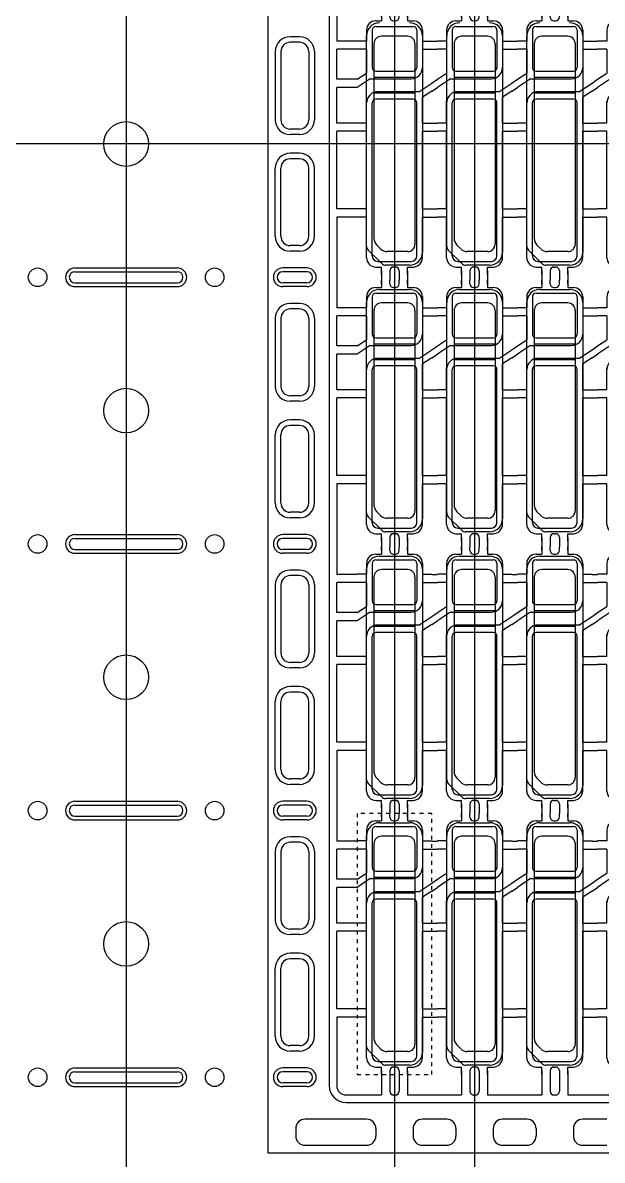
# Model space of a CAD drawing. Header units: millimetres. Extents: x -992 to 1678, y 98 to 1000.
# Drawn here: x -848.86 to -833.31, y 544.12 to 574.62 of the extents above; entities that cross this region are included whole.
import ezdxf

# ---------------------------------------------------------------- set-up
doc = ezdxf.new("R2010")
doc.units = ezdxf.units.MM
for name, pattern in [('CENTER', [10.16, 6.35, -1.27, 1.27, -1.27]), ('DOT2', [0.125, 0, -0.125]), ('HIDDEN', [1.905, 1.27, -0.635])]:
    doc.linetypes.add(name, pattern=pattern)
for name, color, linetype in [('1', 3, 'Continuous'), ('6', 6, 'Continuous'), ('b etching', 1, 'Continuous'), ('CEN', 8, 'CENTER'), ('HID', 1, 'HIDDEN'), ('PPA', 2, 'Continuous')]:
    doc.layers.add(name, color=color, linetype=linetype)

# ---------------------------------------------------------------- blocks, each defined once
blk = doc.blocks.new('e1')
at = {"layer": '1'}
for p, q in [((-947.058, 906.581), (-947.058, 906.481)), ((-947.058, 906.481), (-947.058, 906.581)), ((-947.058, 906.581), (-947.058, 906.381)), ((-946.358, 906.581), (-946.358, 906.481)), ((-946.358, 906.481), (-946.358, 906.581)), ((-946.358, 906.581), (-946.358, 906.381)), ((-946.358, 906.381), (-946.208, 906.381)), ((-947.458, 906.131), (-947.458, 905.841)), ((-945.958, 906.131), (-945.958, 905.841)), ((-947.458, 905.841), (-947.708, 905.841)), ((-947.458, 905.621), (-947.708, 905.621)), ((-947.458, 905.621), (-947.458, 904.981)), ((-945.958, 905.841), (-945.708, 905.841)), ((-945.958, 905.621), (-945.958, 905.131)), ((-945.958, 905.621), (-945.708, 905.621)), ((-947.358, 904.831), (-946.258, 904.831)), ((-946.058, 904.481), (-947.158, 904.481)), ((-945.958, 903.641), (-945.958, 904.331)), ((-947.458, 903.641), (-947.458, 904.231)), ((-947.458, 903.641), (-947.708, 903.641)), ((-947.458, 903.421), (-947.708, 903.421)), ((-947.458, 901.341), (-947.458, 903.421)), ((-945.958, 903.641), (-945.708, 903.641)), ((-945.958, 901.341), (-945.958, 903.421)), ((-945.958, 903.421), (-945.708, 903.421)), ((-947.458, 901.341), (-947.708, 901.341)), ((-945.958, 901.341), (-945.708, 901.341)), ((-947.458, 901.121), (-947.708, 901.121)), ((-947.458, 900.031), (-947.458, 901.121)), ((-945.958, 900.031), (-945.958, 901.121)), ((-945.958, 901.121), (-945.708, 901.121)), ((-947.058, 899.581), (-947.058, 899.781)), ((-946.358, 899.781), (-946.208, 899.781)), ((-946.358, 899.581), (-946.358, 899.781)), ((-947.058, 899.581), (-947.058, 899.681)), ((-947.058, 899.681), (-947.058, 899.581)), ((-946.358, 899.581), (-946.358, 899.681)), ((-946.358, 899.681), (-946.358, 899.581))]:
    blk.add_line(p, q, dxfattribs=at)
at = {"layer": '1', "linetype": 'ByBlock'}
for p, q in [((-946.833, 906.481), (-946.833, 906.581)), ((-946.583, 906.481), (-946.583, 906.581)), ((-947.208, 906.381), (-947.058, 906.381)), ((-946.733, 906.381), (-946.683, 906.381)), ((-947.708, 904.814), (-947.458, 904.981)), ((-947.358, 904.831), (-947.708, 904.597)), ((-946.058, 904.481), (-945.708, 904.714)), ((-945.708, 904.497), (-945.958, 904.331)), ((-947.208, 899.781), (-947.058, 899.781)), ((-946.733, 899.781), (-946.683, 899.781)), ((-946.833, 899.681), (-946.833, 899.581)), ((-946.583, 899.681), (-946.583, 899.581))]:
    blk.add_line(p, q, dxfattribs=at)
for centre, start, end in [((-946.733, 906.481), 180, 270), ((-946.683, 906.481), 270, 0), ((-946.733, 899.681), 90, 180), ((-946.683, 899.681), 0, 90)]:
    blk.add_arc(centre, 0.1, start, end, dxfattribs=at)
at = {"layer": '1'}
for centre, radius, start, end in [((-947.208, 906.131), 0.25, 90, 180), ((-946.208, 906.131), 0.25, 0, 90), ((-946.258, 905.131), 0.3, 270, 0), ((-947.158, 904.181), 0.3, 90, 180), ((-947.208, 900.031), 0.25, 180, 270), ((-946.208, 900.031), 0.25, 270, 0)]:
    blk.add_arc(centre, radius, start, end, dxfattribs=at)
blk = doc.blocks.new('e2')
at = {"layer": 'b etching', "linetype": 'ByBlock'}
for p, q in [((-947.208, 906.231), (-946.208, 906.231)), ((-947.308, 906.131), (-947.308, 905.131)), ((-946.108, 906.131), (-946.108, 905.131)), ((-947.208, 905.031), (-946.208, 905.031)), ((-947.308, 900.081), (-947.308, 904.181)), ((-946.208, 904.281), (-947.208, 904.281)), ((-946.108, 900.081), (-946.108, 904.181)), ((-947.158, 899.931), (-946.258, 899.931))]:
    blk.add_line(p, q, dxfattribs=at)
for centre, radius, start, end in [((-947.208, 906.131), 0.1, 90, 180), ((-946.208, 906.131), 0.1, 360, 90), ((-947.208, 905.131), 0.1, 180, 270), ((-946.208, 905.131), 0.1, 270, 360), ((-947.208, 904.181), 0.1, 90, 180), ((-946.208, 904.181), 0.1, 0, 90), ((-947.158, 900.081), 0.15, 180, 270), ((-946.258, 900.081), 0.15, 270, 0)]:
    blk.add_arc(centre, radius, start, end, dxfattribs=at)

msp = doc.modelspace()

# ---------------------------------------------------------------- linework, layer by layer
at = {"layer": '1', "linetype": 'ByBlock'}
for p, q in [((-840.43553085, 576.56062093), (-840.43553085, 574.13062093)), ((-839.88553085, 574.13062093), (-840.43553085, 574.13062093)), ((-837.88553085, 574.13062093), (-837.73553085, 574.13062093)), ((-835.73553085, 574.13062093), (-835.58553085, 574.13062093)), ((-833.58553085, 574.13062093), (-833.43553085, 574.13062093)), ((-839.88553085, 573.91062093), (-840.43553085, 573.91062093)), ((-840.43553085, 573.10395426), (-840.43553085, 573.91062093)), ((-837.88553085, 573.91062093), (-837.73553085, 573.91062093)), ((-835.73553085, 573.91062093), (-835.58553085, 573.91062093)), ((-833.58553085, 573.91062093), (-833.43553085, 573.91062093)), ((-839.88553085, 573.10395426), (-840.43553085, 573.10395426)), ((-837.88553085, 573.00395426), (-837.73553085, 573.10395426)), ((-835.73553085, 573.00395426), (-835.58553085, 573.10395426)), ((-833.58553085, 573.00395426), (-833.43553085, 573.10395426)), ((-840.43553085, 571.93062093), (-840.43553085, 572.88728759)), ((-839.88553085, 572.88728759), (-840.43553085, 572.88728759)), ((-837.88553085, 572.78728759), (-837.73553085, 572.88728759)), ((-835.73553085, 572.78728759), (-835.58553085, 572.88728759)), ((-833.58553085, 572.78728759), (-833.43553085, 572.88728759)), ((-839.88553085, 571.93062093), (-840.43553085, 571.93062093)), ((-837.88553085, 571.93062093), (-837.73553085, 571.93062093)), ((-835.73553085, 571.93062093), (-835.58553085, 571.93062093)), ((-833.58553085, 571.93062093), (-833.43553085, 571.93062093)), ((-840.43553085, 569.63062093), (-840.43553085, 571.71062093)), ((-839.88553085, 571.71062093), (-840.43553085, 571.71062093)), ((-837.88553085, 571.71062093), (-837.73553085, 571.71062093)), ((-835.73553085, 571.71062093), (-835.58553085, 571.71062093)), ((-833.58553085, 571.71062093), (-833.43553085, 571.71062093)), ((-839.88553085, 569.63062093), (-840.43553085, 569.63062093)), ((-837.88553085, 569.63062093), (-837.73553085, 569.63062093)), ((-835.73553085, 569.63062093), (-835.58553085, 569.63062093)), ((-833.58553085, 569.63062093), (-833.43553085, 569.63062093)), ((-839.88553085, 569.41062093), (-840.43553085, 569.41062093)), ((-840.43553085, 569.41062093), (-840.43553085, 566.98062093)), ((-837.88553085, 569.41062093), (-837.73553085, 569.41062093)), ((-835.73553085, 569.41062093), (-835.58553085, 569.41062093)), ((-833.58553085, 569.41062093), (-833.43553085, 569.41062093)), ((-839.23553085, 567.87062093), (-839.23553085, 567.72062093)), ((-839.01053085, 567.87062093), (-839.01053085, 567.72062093)), ((-838.76053085, 567.87062093), (-838.76053085, 567.72062093)), ((-838.53553085, 567.87062093), (-838.53553085, 567.72062093)), ((-837.08553085, 567.87062093), (-837.08553085, 567.72062093)), ((-836.86053085, 567.87062093), (-836.86053085, 567.72062093)), ((-836.61053085, 567.87062093), (-836.61053085, 567.72062093)), ((-836.38553085, 567.87062093), (-836.38553085, 567.72062093)), ((-834.93553085, 567.87062093), (-834.93553085, 567.72062093)), ((-834.71053085, 567.87062093), (-834.71053085, 567.72062093)), ((-834.46053085, 567.87062093), (-834.46053085, 567.72062093)), ((-834.23553085, 567.87062093), (-834.23553085, 567.72062093)), ((-839.88553085, 566.98062093), (-840.43553085, 566.98062093)), ((-839.88553085, 566.76062093), (-840.43553085, 566.76062093)), ((-840.43553085, 565.95395426), (-840.43553085, 566.76062093)), ((-837.88553085, 566.98062093), (-837.73553085, 566.98062093)), ((-837.88553085, 566.76062093), (-837.73553085, 566.76062093)), ((-835.73553085, 566.98062093), (-835.58553085, 566.98062093)), ((-835.73553085, 566.76062093), (-835.58553085, 566.76062093)), ((-833.58553085, 566.98062093), (-833.43553085, 566.98062093)), ((-833.58553085, 566.76062093), (-833.43553085, 566.76062093)), ((-839.88553085, 565.95395426), (-840.43553085, 565.95395426)), ((-837.88553085, 565.85395426), (-837.73553085, 565.95395426)), ((-835.73553085, 565.85395426), (-835.58553085, 565.95395426)), ((-833.58553085, 565.85395426), (-833.43553085, 565.95395426)), ((-840.43553085, 564.78062093), (-840.43553085, 565.73728759)), ((-839.88553085, 565.73728759), (-840.43553085, 565.73728759)), ((-837.88553085, 565.63728759), (-837.73553085, 565.73728759)), ((-835.73553085, 565.63728759), (-835.58553085, 565.73728759)), ((-833.58553085, 565.63728759), (-833.43553085, 565.73728759)), ((-839.88553085, 564.78062093), (-840.43553085, 564.78062093)), ((-840.43553085, 562.48062093), (-840.43553085, 564.56062093)), ((-839.88553085, 564.56062093), (-840.43553085, 564.56062093)), ((-837.88553085, 564.78062093), (-837.73553085, 564.78062093)), ((-837.88553085, 564.56062093), (-837.73553085, 564.56062093)), ((-835.73553085, 564.78062093), (-835.58553085, 564.78062093)), ((-835.73553085, 564.56062093), (-835.58553085, 564.56062093)), ((-833.58553085, 564.78062093), (-833.43553085, 564.78062093)), ((-833.58553085, 564.56062093), (-833.43553085, 564.56062093)), ((-839.88553085, 562.48062093), (-840.43553085, 562.48062093)), ((-837.88553085, 562.48062093), (-837.73553085, 562.48062093)), ((-835.73553085, 562.48062093), (-835.58553085, 562.48062093)), ((-833.58553085, 562.48062093), (-833.43553085, 562.48062093)), ((-839.88553085, 562.26062093), (-840.43553085, 562.26062093)), ((-840.43553085, 562.26062093), (-840.43553085, 559.83062093)), ((-837.88553085, 562.26062093), (-837.73553085, 562.26062093)), ((-835.73553085, 562.26062093), (-835.58553085, 562.26062093)), ((-833.58553085, 562.26062093), (-833.43553085, 562.26062093)), ((-839.23553085, 560.72062093), (-839.23553085, 560.57062093)), ((-839.01053085, 560.72062093), (-839.01053085, 560.57062093)), ((-838.76053085, 560.72062093), (-838.76053085, 560.57062093)), ((-838.53553085, 560.72062093), (-838.53553085, 560.57062093)), ((-837.08553085, 560.72062093), (-837.08553085, 560.57062093)), ((-836.86053085, 560.72062093), (-836.86053085, 560.57062093)), ((-836.61053085, 560.72062093), (-836.61053085, 560.57062093)), ((-836.38553085, 560.72062093), (-836.38553085, 560.57062093)), ((-834.93553085, 560.72062093), (-834.93553085, 560.57062093)), ((-834.71053085, 560.72062093), (-834.71053085, 560.57062093)), ((-834.46053085, 560.72062093), (-834.46053085, 560.57062093)), ((-834.23553085, 560.72062093), (-834.23553085, 560.57062093)), ((-839.88553085, 559.83062093), (-840.43553085, 559.83062093)), ((-837.88553085, 559.83062093), (-837.73553085, 559.83062093)), ((-835.73553085, 559.83062093), (-835.58553085, 559.83062093)), ((-833.58553085, 559.83062093), (-833.43553085, 559.83062093)), ((-839.88553085, 559.61062093), (-840.43553085, 559.61062093)), ((-840.43553085, 558.80395426), (-840.43553085, 559.61062093)), ((-837.88553085, 559.61062093), (-837.73553085, 559.61062093)), ((-835.73553085, 559.61062093), (-835.58553085, 559.61062093)), ((-833.58553085, 559.61062093), (-833.43553085, 559.61062093)), ((-839.88553085, 558.80395426), (-840.43553085, 558.80395426)), ((-837.88553085, 558.70395426), (-837.73553085, 558.80395426)), ((-835.73553085, 558.70395426), (-835.58553085, 558.80395426)), ((-833.58553085, 558.70395426), (-833.43553085, 558.80395426)), ((-840.43553085, 557.63062093), (-840.43553085, 558.58728759)), ((-839.88553085, 558.58728759), (-840.43553085, 558.58728759)), ((-837.88553085, 558.48728759), (-837.73553085, 558.58728759)), ((-835.73553085, 558.48728759), (-835.58553085, 558.58728759)), ((-833.58553085, 558.48728759), (-833.43553085, 558.58728759)), ((-839.88553085, 557.63062093), (-840.43553085, 557.63062093)), ((-837.88553085, 557.63062093), (-837.73553085, 557.63062093)), ((-835.73553085, 557.63062093), (-835.58553085, 557.63062093)), ((-833.58553085, 557.63062093), (-833.43553085, 557.63062093)), ((-840.43553085, 555.33062093), (-840.43553085, 557.41062093)), ((-839.88553085, 557.41062093), (-840.43553085, 557.41062093)), ((-837.88553085, 557.41062093), (-837.73553085, 557.41062093)), ((-835.73553085, 557.41062093), (-835.58553085, 557.41062093)), ((-833.58553085, 557.41062093), (-833.43553085, 557.41062093)), ((-839.88553085, 555.33062093), (-840.43553085, 555.33062093)), ((-839.88553085, 555.11062093), (-840.43553085, 555.11062093)), ((-840.43553085, 555.11062093), (-840.43553085, 552.68062093)), ((-837.88553085, 555.33062093), (-837.73553085, 555.33062093)), ((-837.88553085, 555.11062093), (-837.73553085, 555.11062093)), ((-835.73553085, 555.33062093), (-835.58553085, 555.33062093)), ((-835.73553085, 555.11062093), (-835.58553085, 555.11062093)), ((-833.58553085, 555.33062093), (-833.43553085, 555.33062093)), ((-833.58553085, 555.11062093), (-833.43553085, 555.11062093)), ((-839.23553085, 553.57062093), (-839.23553085, 553.42062093)), ((-839.01053085, 553.57062093), (-839.01053085, 553.42062093)), ((-838.76053085, 553.57062093), (-838.76053085, 553.42062093)), ((-838.53553085, 553.57062093), (-838.53553085, 553.42062093)), ((-837.08553085, 553.57062093), (-837.08553085, 553.42062093)), ((-836.86053085, 553.57062093), (-836.86053085, 553.42062093)), ((-836.61053085, 553.57062093), (-836.61053085, 553.42062093)), ((-836.38553085, 553.57062093), (-836.38553085, 553.42062093)), ((-834.93553085, 553.57062093), (-834.93553085, 553.42062093)), ((-834.71053085, 553.57062093), (-834.71053085, 553.42062093)), ((-834.46053085, 553.57062093), (-834.46053085, 553.42062093)), ((-834.23553085, 553.57062093), (-834.23553085, 553.42062093)), ((-839.88553085, 552.68062093), (-840.43553085, 552.68062093)), ((-837.88553085, 552.68062093), (-837.73553085, 552.68062093)), ((-835.73553085, 552.68062093), (-835.58553085, 552.68062093)), ((-833.58553085, 552.68062093), (-833.43553085, 552.68062093)), ((-839.88553085, 552.46062093), (-840.43553085, 552.46062093)), ((-840.43553085, 551.65395426), (-840.43553085, 552.46062093)), ((-837.88553085, 552.46062093), (-837.73553085, 552.46062093)), ((-835.73553085, 552.46062093), (-835.58553085, 552.46062093)), ((-833.58553085, 552.46062093), (-833.43553085, 552.46062093)), ((-839.88553085, 551.65395426), (-840.43553085, 551.65395426)), ((-837.88553085, 551.55395426), (-837.73553085, 551.65395426)), ((-835.73553085, 551.55395426), (-835.58553085, 551.65395426)), ((-833.58553085, 551.55395426), (-833.43553085, 551.65395426)), ((-840.43553085, 550.48062093), (-840.43553085, 551.43728759)), ((-839.88553085, 551.43728759), (-840.43553085, 551.43728759)), ((-837.88553085, 551.33728759), (-837.73553085, 551.43728759)), ((-835.73553085, 551.33728759), (-835.58553085, 551.43728759)), ((-833.58553085, 551.33728759), (-833.43553085, 551.43728759)), ((-839.88553085, 550.48062093), (-840.43553085, 550.48062093)), ((-840.43553085, 548.18062093), (-840.43553085, 550.26062093)), ((-839.88553085, 550.26062093), (-840.43553085, 550.26062093)), ((-837.88553085, 550.48062093), (-837.73553085, 550.48062093)), ((-837.88553085, 550.26062093), (-837.73553085, 550.26062093)), ((-835.73553085, 550.48062093), (-835.58553085, 550.48062093)), ((-835.73553085, 550.26062093), (-835.58553085, 550.26062093)), ((-833.58553085, 550.48062093), (-833.43553085, 550.48062093)), ((-833.58553085, 550.26062093), (-833.43553085, 550.26062093)), ((-839.88553085, 548.18062093), (-840.43553085, 548.18062093)), ((-837.88553085, 548.18062093), (-837.73553085, 548.18062093)), ((-835.73553085, 548.18062093), (-835.58553085, 548.18062093)), ((-833.58553085, 548.18062093), (-833.43553085, 548.18062093)), ((-839.88553085, 547.96062093), (-840.43553085, 547.96062093)), ((-840.43553085, 547.96062093), (-840.43553085, 546.12062093)), ((-837.88553085, 547.96062093), (-837.73553085, 547.96062093)), ((-835.73553085, 547.96062093), (-835.58553085, 547.96062093)), ((-833.58553085, 547.96062093), (-833.43553085, 547.96062093)), ((-839.23553085, 546.42062093), (-839.23553085, 545.87062093)), ((-839.23553085, 546.42062093), (-839.23553085, 546.12062093)), ((-839.01053085, 546.42062093), (-839.01053085, 545.97062093)), ((-839.01053085, 546.42062093), (-839.01053085, 546.12062093)), ((-838.76053085, 546.42062093), (-838.76053085, 545.97062093)), ((-838.76053085, 546.42062093), (-838.76053085, 546.12062093)), ((-838.53553085, 546.42062093), (-838.53553085, 545.87062093)), ((-838.53553085, 546.42062093), (-838.53553085, 546.12062093)), ((-837.08553085, 546.42062093), (-837.08553085, 545.87062093)), ((-837.08553085, 546.42062093), (-837.08553085, 546.12062093)), ((-836.86053085, 546.42062093), (-836.86053085, 545.97062093)), ((-836.86053085, 546.42062093), (-836.86053085, 546.12062093)), ((-836.61053085, 546.42062093), (-836.61053085, 545.97062093)), ((-836.61053085, 546.42062093), (-836.61053085, 546.12062093)), ((-836.38553085, 546.42062093), (-836.38553085, 545.87062093)), ((-836.38553085, 546.42062093), (-836.38553085, 546.12062093)), ((-834.93553085, 546.42062093), (-834.93553085, 545.87062093)), ((-834.93553085, 546.42062093), (-834.93553085, 546.12062093)), ((-834.71053085, 546.42062093), (-834.71053085, 545.97062093)), ((-834.71053085, 546.42062093), (-834.71053085, 546.12062093)), ((-834.46053085, 546.42062093), (-834.46053085, 545.97062093)), ((-834.46053085, 546.42062093), (-834.46053085, 546.12062093)), ((-834.23553085, 546.42062093), (-834.23553085, 545.87062093)), ((-834.23553085, 546.42062093), (-834.23553085, 546.12062093)), ((-838.91053085, 545.87062093), (-838.86053085, 545.87062093)), ((-838.53553085, 545.87062093), (-837.08553085, 545.87062093)), ((-836.76053085, 545.87062093), (-836.71053085, 545.87062093)), ((-836.38553085, 545.87062093), (-834.93553085, 545.87062093)), ((-834.61053085, 545.87062093), (-834.56053085, 545.87062093)), ((-834.23553085, 545.87062093), (-832.78553085, 545.87062093)), ((-839.63553085, 545.22062093), (-841.28553085, 545.22062093)), ((-837.48553085, 545.22062093), (-838.13553085, 545.22062093)), ((-835.33553085, 545.22062093), (-835.98553085, 545.22062093)), ((-833.18553085, 545.22062093), (-833.83553085, 545.22062093)), ((-839.38553085, 544.97062093), (-839.38553085, 544.77062093)), ((-838.38553085, 544.97062093), (-838.38553085, 544.77062093)), ((-837.23553085, 544.97062093), (-837.23553085, 544.77062093)), ((-836.23553085, 544.97062093), (-836.23553085, 544.77062093)), ((-835.08553085, 544.97062093), (-835.08553085, 544.77062093)), ((-834.08553085, 544.97062093), (-834.08553085, 544.77062093))]:
    msp.add_line(p, q, dxfattribs=at)
at = {"layer": '1'}
for p, q in [((-841.43553085, 574.09562093), (-841.68553085, 574.09562093)), ((-841.93553085, 573.84562093), (-841.93553085, 572.02062093)), ((-841.18553085, 573.84562093), (-841.18553085, 572.02062093)), ((-841.43553085, 571.77062093), (-841.68553085, 571.77062093)), ((-841.43553085, 570.97062093), (-841.68553085, 570.97062093)), ((-841.93553085, 568.89562093), (-841.93553085, 570.72062093)), ((-841.18553085, 568.89562093), (-841.18553085, 570.72062093)), ((-841.43553085, 568.64562093), (-841.68553085, 568.64562093)), ((-847.46053085, 567.94562093), (-844.71053085, 567.94562093)), ((-845.58553085, 567.94562093), (-844.71053085, 567.94562093)), ((-841.23553085, 567.94562093), (-841.88553085, 567.94562093)), ((-841.23553085, 567.94562093), (-841.88553085, 567.94562093)), ((-847.46053085, 567.64562093), (-844.71053085, 567.64562093)), ((-845.58553085, 567.64562093), (-844.71053085, 567.64562093)), ((-841.23553085, 567.64562093), (-841.88553085, 567.64562093)), ((-841.23553085, 567.64562093), (-841.88553085, 567.64562093)), ((-841.93553085, 566.69562093), (-841.93553085, 564.87062093)), ((-841.43553085, 566.94562093), (-841.68553085, 566.94562093)), ((-841.18553085, 566.69562093), (-841.18553085, 564.87062093)), ((-841.43553085, 564.62062093), (-841.68553085, 564.62062093)), ((-841.43553085, 563.82062093), (-841.68553085, 563.82062093)), ((-841.93553085, 561.74562093), (-841.93553085, 563.57062093)), ((-841.18553085, 561.74562093), (-841.18553085, 563.57062093)), ((-841.43553085, 561.49562093), (-841.68553085, 561.49562093)), ((-847.46053085, 560.79562093), (-844.71053085, 560.79562093)), ((-845.58553085, 560.79562093), (-844.71053085, 560.79562093)), ((-841.23553085, 560.79562093), (-841.88553085, 560.79562093)), ((-841.23553085, 560.79562093), (-841.88553085, 560.79562093)), ((-847.46053085, 560.49562093), (-844.71053085, 560.49562093)), ((-845.58553085, 560.49562093), (-844.71053085, 560.49562093)), ((-841.23553085, 560.49562093), (-841.88553085, 560.49562093)), ((-841.23553085, 560.49562093), (-841.88553085, 560.49562093)), ((-841.43553085, 559.79562093), (-841.68553085, 559.79562093)), ((-841.93553085, 559.54562093), (-841.93553085, 557.72062093)), ((-841.18553085, 559.54562093), (-841.18553085, 557.72062093)), ((-841.43553085, 557.47062093), (-841.68553085, 557.47062093)), ((-841.43553085, 556.67062093), (-841.68553085, 556.67062093)), ((-841.93553085, 554.59562093), (-841.93553085, 556.42062093)), ((-841.18553085, 554.59562093), (-841.18553085, 556.42062093)), ((-841.43553085, 554.34562093), (-841.68553085, 554.34562093)), ((-847.46053085, 553.64562093), (-844.71053085, 553.64562093)), ((-845.58553085, 553.64562093), (-844.71053085, 553.64562093)), ((-841.23553085, 553.64562093), (-841.88553085, 553.64562093)), ((-841.23553085, 553.64562093), (-841.88553085, 553.64562093)), ((-847.46053085, 553.34562093), (-844.71053085, 553.34562093)), ((-845.58553085, 553.34562093), (-844.71053085, 553.34562093)), ((-841.23553085, 553.34562093), (-841.88553085, 553.34562093)), ((-841.23553085, 553.34562093), (-841.88553085, 553.34562093)), ((-841.93553085, 552.39562093), (-841.93553085, 550.57062093)), ((-841.43553085, 552.64562093), (-841.68553085, 552.64562093)), ((-841.18553085, 552.39562093), (-841.18553085, 550.57062093)), ((-841.43553085, 550.32062093), (-841.68553085, 550.32062093)), ((-841.43553085, 549.52062093), (-841.68553085, 549.52062093)), ((-841.93553085, 547.44562093), (-841.93553085, 549.27062093)), ((-841.18553085, 547.44562093), (-841.18553085, 549.27062093)), ((-841.43553085, 547.19562093), (-841.68553085, 547.19562093)), ((-847.46053085, 546.49562093), (-844.71053085, 546.49562093)), ((-845.58553085, 546.49562093), (-844.71053085, 546.49562093)), ((-841.23553085, 546.49562093), (-841.88553085, 546.49562093)), ((-841.23553085, 546.49562093), (-841.88553085, 546.49562093)), ((-847.46053085, 546.19562093), (-844.71053085, 546.19562093)), ((-845.58553085, 546.19562093), (-844.71053085, 546.19562093)), ((-841.23553085, 546.19562093), (-841.88553085, 546.19562093)), ((-841.23553085, 546.19562093), (-841.88553085, 546.19562093)), ((-840.18553085, 545.87062093), (-839.23553085, 545.87062093)), ((-841.53553085, 544.97062093), (-841.53553085, 544.77062093)), ((-841.28553085, 544.52062093), (-839.63553085, 544.52062093)), ((-838.13553085, 544.52062093), (-837.48553085, 544.52062093)), ((-835.98553085, 544.52062093), (-835.33553085, 544.52062093)), ((-833.83553085, 544.52062093), (-833.18553085, 544.52062093))]:
    msp.add_line(p, q, dxfattribs=at)
for centre, radius in [((-846.08553085, 571.37062093), 0.6), ((-848.46053085, 567.79562093), 0.25), ((-843.71053085, 567.79562093), 0.25), ((-846.08553085, 564.22062093), 0.6), ((-848.46053085, 560.64562093), 0.25), ((-843.71053085, 560.64562093), 0.25), ((-846.08553085, 557.07062093), 0.6), ((-848.46053085, 553.49562093), 0.25), ((-843.71053085, 553.49562093), 0.25), ((-846.08553085, 549.92062093), 0.6), ((-848.46053085, 546.34562093), 0.25), ((-843.71053085, 546.34562093), 0.25)]:
    msp.add_circle(centre, radius, dxfattribs=at)
for centre, radius, start, end in [((-841.68553085, 573.84562093), 0.25, 90, 180), ((-841.43553085, 573.84562093), 0.25, 360, 90), ((-841.68553085, 572.02062093), 0.25, 180, 270), ((-841.43553085, 572.02062093), 0.25, 270, 360), ((-841.68553085, 570.72062093), 0.25, 90, 180), ((-841.43553085, 570.72062093), 0.25, 0, 90), ((-841.68553085, 568.89562093), 0.25, 180, 270), ((-841.43553085, 568.89562093), 0.25, 270, 0), ((-847.46053085, 567.79562093), 0.15, 90, 270), ((-847.46053085, 567.79562093), 0.15, 90, 270), ((-844.71053085, 567.79562093), 0.15, 270, 90), ((-844.71053085, 567.79562093), 0.15, 270, 90), ((-841.88553085, 567.79562093), 0.15, 90, 270), ((-841.88553085, 567.79562093), 0.15, 90, 270), ((-841.23553085, 567.79562093), 0.15, 270, 90), ((-841.23553085, 567.79562093), 0.15, 270, 90), ((-841.68553085, 566.69562093), 0.25, 90, 180), ((-841.43553085, 566.69562093), 0.25, 360, 90), ((-841.68553085, 564.87062093), 0.25, 180, 270), ((-841.43553085, 564.87062093), 0.25, 270, 360), ((-841.68553085, 563.57062093), 0.25, 90, 180), ((-841.43553085, 563.57062093), 0.25, 0, 90), ((-841.68553085, 561.74562093), 0.25, 180, 270), ((-841.43553085, 561.74562093), 0.25, 270, 0), ((-847.46053085, 560.64562093), 0.15, 90, 270), ((-847.46053085, 560.64562093), 0.15, 90, 270), ((-844.71053085, 560.64562093), 0.15, 270, 90), ((-844.71053085, 560.64562093), 0.15, 270, 90), ((-841.88553085, 560.64562093), 0.15, 90, 270), ((-841.88553085, 560.64562093), 0.15, 90, 270), ((-841.23553085, 560.64562093), 0.15, 270, 90), ((-841.23553085, 560.64562093), 0.15, 270, 90), ((-841.68553085, 559.54562093), 0.25, 90, 180), ((-841.43553085, 559.54562093), 0.25, 360, 90), ((-841.68553085, 557.72062093), 0.25, 180, 270), ((-841.43553085, 557.72062093), 0.25, 270, 360), ((-841.68553085, 556.42062093), 0.25, 90, 180), ((-841.43553085, 556.42062093), 0.25, 0, 90), ((-841.68553085, 554.59562093), 0.25, 180, 270), ((-841.43553085, 554.59562093), 0.25, 270, 0), ((-847.46053085, 553.49562093), 0.15, 90, 270), ((-847.46053085, 553.49562093), 0.15, 90, 270), ((-844.71053085, 553.49562093), 0.15, 270, 90), ((-844.71053085, 553.49562093), 0.15, 270, 90), ((-841.88553085, 553.49562093), 0.15, 90, 270), ((-841.88553085, 553.49562093), 0.15, 90, 270), ((-841.23553085, 553.49562093), 0.15, 270, 90), ((-841.23553085, 553.49562093), 0.15, 270, 90), ((-841.68553085, 552.39562093), 0.25, 90, 180), ((-841.43553085, 552.39562093), 0.25, 360, 90), ((-841.68553085, 550.57062093), 0.25, 180, 270), ((-841.43553085, 550.57062093), 0.25, 270, 360), ((-841.68553085, 549.27062093), 0.25, 90, 180), ((-841.43553085, 549.27062093), 0.25, 0, 90), ((-841.68553085, 547.44562093), 0.25, 180, 270), ((-841.43553085, 547.44562093), 0.25, 270, 0), ((-847.46053085, 546.34562093), 0.15, 90, 270), ((-847.46053085, 546.34562093), 0.15, 90, 270), ((-844.71053085, 546.34562093), 0.15, 270, 90), ((-844.71053085, 546.34562093), 0.15, 270, 90), ((-841.88553085, 546.34562093), 0.15, 90, 270), ((-841.88553085, 546.34562093), 0.15, 90, 270), ((-841.23553085, 546.34562093), 0.15, 270, 90), ((-841.23553085, 546.34562093), 0.15, 270, 90), ((-841.28553085, 544.97062093), 0.25, 90, 180), ((-841.28553085, 544.77062093), 0.25, 180, 270)]:
    msp.add_arc(centre, radius, start, end, dxfattribs=at)
at = {"layer": '1', "linetype": 'ByBlock'}
for centre, radius, start, end in [((-840.18553085, 546.12062093), 0.25, 180, 270), ((-838.91053085, 545.97062093), 0.1, 180, 270), ((-838.86053085, 545.97062093), 0.1, 270, 0), ((-836.76053085, 545.97062093), 0.1, 180, 270), ((-836.71053085, 545.97062093), 0.1, 270, 0), ((-834.61053085, 545.97062093), 0.1, 180, 270), ((-834.56053085, 545.97062093), 0.1, 270, 0), ((-839.63553085, 544.97062093), 0.25, 360, 90), ((-838.13553085, 544.97062093), 0.25, 90, 180), ((-837.48553085, 544.97062093), 0.25, 360, 90), ((-835.98553085, 544.97062093), 0.25, 90, 180), ((-835.33553085, 544.97062093), 0.25, 360, 90), ((-833.83553085, 544.97062093), 0.25, 90, 180), ((-839.63553085, 544.77062093), 0.25, 270, 360), ((-838.13553085, 544.77062093), 0.25, 180, 270), ((-837.48553085, 544.77062093), 0.25, 270, 360), ((-835.98553085, 544.77062093), 0.25, 180, 270), ((-835.33553085, 544.77062093), 0.25, 270, 360), ((-833.83553085, 544.77062093), 0.25, 180, 270)]:
    msp.add_arc(centre, radius, start, end, dxfattribs=at)
at = {"layer": '6', "linetype": 'DOT2'}
for p, q in [((-839.88553085, 553.42062093), (-839.88553085, 546.42062093)), ((-837.88553085, 553.42062093), (-839.88553085, 553.42062093)), ((-837.88553085, 546.42062093), (-837.88553085, 553.42062093)), ((-839.88553085, 546.42062093), (-837.88553085, 546.42062093))]:
    msp.add_line(p, q, dxfattribs=at)
at = {"layer": 'CEN', "linetype": 'ByBlock'}
for p, q in [((-838.88553085, 604.77062093), (-838.88553085, 537.97062093)), ((-836.73553085, 604.77062093), (-836.73553085, 537.97062093)), ((-846.08553085, 604.37062093), (-846.08553085, 538.37062093)), ((-650.66508095, 571.37062093), (-912.43297569, 571.37062093))]:
    msp.add_line(p, q, dxfattribs=at)
at = {"layer": 'HID', "linetype": 'ByBlock'}
for p, q in [((-840.63553085, 596.62062093), (-840.63553085, 546.12062093)), ((-841.43553085, 574.24562093), (-841.68553085, 574.24562093)), ((-842.08553085, 573.84562093), (-842.08553085, 572.02062093)), ((-841.03553085, 573.84562093), (-841.03553085, 572.02062093)), ((-841.43553085, 571.62062093), (-841.68553085, 571.62062093)), ((-841.43553085, 571.12062093), (-841.68553085, 571.12062093)), ((-842.08553085, 568.89562093), (-842.08553085, 570.72062093)), ((-841.03553085, 568.89562093), (-841.03553085, 570.72062093)), ((-841.43553085, 568.49562093), (-841.68553085, 568.49562093)), ((-847.46053085, 568.04562093), (-844.71053085, 568.04562093)), ((-841.23553085, 568.04562093), (-841.88553085, 568.04562093)), ((-847.46053085, 567.54562093), (-844.71053085, 567.54562093)), ((-841.23553085, 567.54562093), (-841.88553085, 567.54562093)), ((-841.43553085, 567.09562093), (-841.68553085, 567.09562093)), ((-842.08553085, 566.69562093), (-842.08553085, 564.87062093)), ((-841.03553085, 566.69562093), (-841.03553085, 564.87062093)), ((-841.43553085, 564.47062093), (-841.68553085, 564.47062093)), ((-841.43553085, 563.97062093), (-841.68553085, 563.97062093)), ((-842.08553085, 561.74562093), (-842.08553085, 563.57062093)), ((-841.03553085, 561.74562093), (-841.03553085, 563.57062093)), ((-841.43553085, 561.34562093), (-841.68553085, 561.34562093)), ((-847.46053085, 560.89562093), (-844.71053085, 560.89562093)), ((-841.23553085, 560.89562093), (-841.88553085, 560.89562093)), ((-847.46053085, 560.39562093), (-844.71053085, 560.39562093)), ((-841.23553085, 560.39562093), (-841.88553085, 560.39562093)), ((-841.43553085, 559.94562093), (-841.68553085, 559.94562093)), ((-842.08553085, 559.54562093), (-842.08553085, 557.72062093)), ((-841.03553085, 559.54562093), (-841.03553085, 557.72062093)), ((-841.43553085, 557.32062093), (-841.68553085, 557.32062093)), ((-841.43553085, 556.82062093), (-841.68553085, 556.82062093)), ((-842.08553085, 554.59562093), (-842.08553085, 556.42062093)), ((-841.03553085, 554.59562093), (-841.03553085, 556.42062093)), ((-841.43553085, 554.19562093), (-841.68553085, 554.19562093)), ((-847.46053085, 553.74562093), (-844.71053085, 553.74562093)), ((-841.23553085, 553.74562093), (-841.88553085, 553.74562093)), ((-847.46053085, 553.24562093), (-844.71053085, 553.24562093)), ((-841.23553085, 553.24562093), (-841.88553085, 553.24562093)), ((-841.43553085, 552.79562093), (-841.68553085, 552.79562093)), ((-842.08553085, 552.39562093), (-842.08553085, 550.57062093)), ((-841.03553085, 552.39562093), (-841.03553085, 550.57062093)), ((-841.43553085, 550.17062093), (-841.68553085, 550.17062093)), ((-841.43553085, 549.67062093), (-841.68553085, 549.67062093)), ((-842.08553085, 547.44562093), (-842.08553085, 549.27062093)), ((-841.03553085, 547.44562093), (-841.03553085, 549.27062093)), ((-841.43553085, 547.04562093), (-841.68553085, 547.04562093)), ((-847.46053085, 546.59562093), (-844.71053085, 546.59562093)), ((-841.23553085, 546.59562093), (-841.88553085, 546.59562093)), ((-847.46053085, 546.09562093), (-844.71053085, 546.09562093)), ((-841.23553085, 546.09562093), (-841.88553085, 546.09562093)), ((-840.18553085, 545.67062093), (-790.28553085, 545.67062093))]:
    msp.add_line(p, q, dxfattribs=at)
for centre, radius, start, end in [((-841.68553085, 573.84562093), 0.4, 90, 180), ((-841.43553085, 573.84562093), 0.4, 360, 90), ((-841.68553085, 572.02062093), 0.4, 180, 270), ((-841.43553085, 572.02062093), 0.4, 270, 360), ((-841.68553085, 570.72062093), 0.4, 90, 180), ((-841.43553085, 570.72062093), 0.4, 0, 90), ((-841.68553085, 568.89562093), 0.4, 180, 270), ((-841.43553085, 568.89562093), 0.4, 270, 0), ((-847.46053085, 567.79562093), 0.25, 90, 270), ((-844.71053085, 567.79562093), 0.25, 270, 90), ((-841.88553085, 567.79562093), 0.25, 90, 270), ((-841.23553085, 567.79562093), 0.25, 270, 90), ((-841.68553085, 566.69562093), 0.4, 90, 180), ((-841.43553085, 566.69562093), 0.4, 360, 90), ((-841.68553085, 564.87062093), 0.4, 180, 270), ((-841.43553085, 564.87062093), 0.4, 270, 360), ((-841.68553085, 563.57062093), 0.4, 90, 180), ((-841.43553085, 563.57062093), 0.4, 0, 90), ((-841.68553085, 561.74562093), 0.4, 180, 270), ((-841.43553085, 561.74562093), 0.4, 270, 0), ((-847.46053085, 560.64562093), 0.25, 90, 270), ((-844.71053085, 560.64562093), 0.25, 270, 90), ((-841.88553085, 560.64562093), 0.25, 90, 270), ((-841.23553085, 560.64562093), 0.25, 270, 90), ((-841.68553085, 559.54562093), 0.4, 90, 180), ((-841.43553085, 559.54562093), 0.4, 360, 90), ((-841.68553085, 557.72062093), 0.4, 180, 270), ((-841.43553085, 557.72062093), 0.4, 270, 360), ((-841.68553085, 556.42062093), 0.4, 90, 180), ((-841.43553085, 556.42062093), 0.4, 0, 90), ((-841.68553085, 554.59562093), 0.4, 180, 270), ((-841.43553085, 554.59562093), 0.4, 270, 0), ((-847.46053085, 553.49562093), 0.25, 90, 270), ((-844.71053085, 553.49562093), 0.25, 270, 90), ((-841.88553085, 553.49562093), 0.25, 90, 270), ((-841.23553085, 553.49562093), 0.25, 270, 90), ((-841.68553085, 552.39562093), 0.4, 90, 180), ((-841.43553085, 552.39562093), 0.4, 360, 90), ((-841.68553085, 550.57062093), 0.4, 180, 270), ((-841.43553085, 550.57062093), 0.4, 270, 360), ((-841.68553085, 549.27062093), 0.4, 90, 180), ((-841.43553085, 549.27062093), 0.4, 0, 90), ((-841.68553085, 547.44562093), 0.4, 180, 270), ((-841.43553085, 547.44562093), 0.4, 270, 0), ((-847.46053085, 546.34562093), 0.25, 90, 270), ((-844.71053085, 546.34562093), 0.25, 270, 90), ((-841.88553085, 546.34562093), 0.25, 90, 270), ((-841.23553085, 546.34562093), 0.25, 270, 90), ((-840.18553085, 546.12062093), 0.45, 180, 270)]:
    msp.add_arc(centre, radius, start, end, dxfattribs=at)
at = {"layer": 'PPA', "linetype": 'ByBlock'}
for p, q in [((-842.28553085, 598.42062093), (-842.28553085, 544.32062093)), ((-839.63553085, 568.63275296), (-839.63553085, 574.27062093)), ((-839.43553085, 574.05698456), (-839.43553085, 568.83781068)), ((-838.53553085, 574.25698456), (-839.23553085, 574.25698456)), ((-838.33553085, 574.05698456), (-838.33553085, 568.68425729)), ((-838.13553085, 574.27062093), (-838.13553085, 568.47062093)), ((-837.48553085, 568.63275296), (-837.48553085, 574.27062093)), ((-837.28553085, 574.05698456), (-837.28553085, 568.83781068)), ((-836.38553085, 574.25698456), (-837.08553085, 574.25698456)), ((-836.18553085, 574.05698456), (-836.18553085, 568.68425729)), ((-835.98553085, 574.27062093), (-835.98553085, 568.47062093)), ((-835.33553085, 568.63275296), (-835.33553085, 574.27062093)), ((-835.13553085, 574.05698456), (-835.13553085, 568.83781068)), ((-834.23553085, 574.25698456), (-834.93553085, 574.25698456)), ((-834.03553085, 574.05698456), (-834.03553085, 568.68425729)), ((-833.83553085, 574.27062093), (-833.83553085, 568.47062093)), ((-839.43553085, 573.16062093), (-838.33553085, 573.16062093)), ((-837.28553085, 573.16062093), (-836.18553085, 573.16062093)), ((-835.13553085, 573.16062093), (-834.03553085, 573.16062093)), ((-838.33553085, 572.73062093), (-839.43553085, 572.73062093)), ((-836.18553085, 572.73062093), (-837.28553085, 572.73062093)), ((-834.03553085, 572.73062093), (-835.13553085, 572.73062093)), ((-839.59159687, 568.52668695), (-839.22946483, 568.16455491)), ((-839.36230754, 568.66103399), (-839.25875415, 568.5574806)), ((-837.44159687, 568.52668695), (-837.07946483, 568.16455491)), ((-837.21230754, 568.66103399), (-837.10875415, 568.5574806)), ((-835.29159687, 568.52668695), (-834.92946483, 568.16455491)), ((-835.06230754, 568.66103399), (-834.95875415, 568.5574806)), ((-838.53553085, 568.48425729), (-839.08197746, 568.48425729)), ((-836.38553085, 568.48425729), (-836.93197746, 568.48425729)), ((-834.23553085, 568.48425729), (-834.78197746, 568.48425729)), ((-838.48553085, 568.12062093), (-839.12339881, 568.12062093)), ((-836.33553085, 568.12062093), (-836.97339881, 568.12062093)), ((-834.18553085, 568.12062093), (-834.82339881, 568.12062093)), ((-839.28553085, 567.47062093), (-838.48553085, 567.47062093)), ((-837.13553085, 567.47062093), (-836.33553085, 567.47062093)), ((-834.98553085, 567.47062093), (-834.18553085, 567.47062093)), ((-839.63553085, 561.48275296), (-839.63553085, 567.12062093)), ((-838.53553085, 567.10698456), (-839.23553085, 567.10698456)), ((-838.13553085, 567.12062093), (-838.13553085, 561.32062093)), ((-837.48553085, 561.48275296), (-837.48553085, 567.12062093)), ((-836.38553085, 567.10698456), (-837.08553085, 567.10698456)), ((-835.98553085, 567.12062093), (-835.98553085, 561.32062093)), ((-835.33553085, 561.48275296), (-835.33553085, 567.12062093)), ((-834.23553085, 567.10698456), (-834.93553085, 567.10698456)), ((-833.83553085, 567.12062093), (-833.83553085, 561.32062093)), ((-839.43553085, 566.90698456), (-839.43553085, 561.68781068)), ((-838.33553085, 566.90698456), (-838.33553085, 561.53425729)), ((-837.28553085, 566.90698456), (-837.28553085, 561.68781068)), ((-836.18553085, 566.90698456), (-836.18553085, 561.53425729)), ((-835.13553085, 566.90698456), (-835.13553085, 561.68781068)), ((-834.03553085, 566.90698456), (-834.03553085, 561.53425729)), ((-839.43553085, 566.01062093), (-838.33553085, 566.01062093)), ((-837.28553085, 566.01062093), (-836.18553085, 566.01062093)), ((-835.13553085, 566.01062093), (-834.03553085, 566.01062093)), ((-838.33553085, 565.58062093), (-839.43553085, 565.58062093)), ((-836.18553085, 565.58062093), (-837.28553085, 565.58062093)), ((-834.03553085, 565.58062093), (-835.13553085, 565.58062093)), ((-839.36230754, 561.51103399), (-839.25875415, 561.4074806)), ((-837.21230754, 561.51103399), (-837.10875415, 561.4074806)), ((-835.06230754, 561.51103399), (-834.95875415, 561.4074806)), ((-839.59159687, 561.37668695), (-839.22946483, 561.01455491)), ((-838.53553085, 561.33425729), (-839.08197746, 561.33425729)), ((-837.44159687, 561.37668695), (-837.07946483, 561.01455491)), ((-836.38553085, 561.33425729), (-836.93197746, 561.33425729)), ((-835.29159687, 561.37668695), (-834.92946483, 561.01455491)), ((-834.23553085, 561.33425729), (-834.78197746, 561.33425729)), ((-838.48553085, 560.97062093), (-839.12339881, 560.97062093)), ((-836.33553085, 560.97062093), (-836.97339881, 560.97062093)), ((-834.18553085, 560.97062093), (-834.82339881, 560.97062093)), ((-839.28553085, 560.32062093), (-838.48553085, 560.32062093)), ((-837.13553085, 560.32062093), (-836.33553085, 560.32062093)), ((-834.98553085, 560.32062093), (-834.18553085, 560.32062093)), ((-839.63553085, 554.33275296), (-839.63553085, 559.97062093)), ((-839.43553085, 559.75698456), (-839.43553085, 554.53781068)), ((-838.53553085, 559.95698456), (-839.23553085, 559.95698456)), ((-838.33553085, 559.75698456), (-838.33553085, 554.38425729)), ((-838.13553085, 559.97062093), (-838.13553085, 554.17062093)), ((-837.48553085, 554.33275296), (-837.48553085, 559.97062093)), ((-837.28553085, 559.75698456), (-837.28553085, 554.53781068)), ((-836.38553085, 559.95698456), (-837.08553085, 559.95698456)), ((-836.18553085, 559.75698456), (-836.18553085, 554.38425729)), ((-835.98553085, 559.97062093), (-835.98553085, 554.17062093)), ((-835.33553085, 554.33275296), (-835.33553085, 559.97062093)), ((-835.13553085, 559.75698456), (-835.13553085, 554.53781068)), ((-834.23553085, 559.95698456), (-834.93553085, 559.95698456)), ((-834.03553085, 559.75698456), (-834.03553085, 554.38425729)), ((-833.83553085, 559.97062093), (-833.83553085, 554.17062093)), ((-839.43553085, 558.86062093), (-838.33553085, 558.86062093)), ((-837.28553085, 558.86062093), (-836.18553085, 558.86062093)), ((-835.13553085, 558.86062093), (-834.03553085, 558.86062093)), ((-838.33553085, 558.43062093), (-839.43553085, 558.43062093)), ((-836.18553085, 558.43062093), (-837.28553085, 558.43062093)), ((-834.03553085, 558.43062093), (-835.13553085, 558.43062093)), ((-839.59159687, 554.22668695), (-839.22946483, 553.86455491)), ((-839.36230754, 554.36103399), (-839.25875415, 554.2574806)), ((-837.44159687, 554.22668695), (-837.07946483, 553.86455491)), ((-837.21230754, 554.36103399), (-837.10875415, 554.2574806)), ((-835.29159687, 554.22668695), (-834.92946483, 553.86455491)), ((-835.06230754, 554.36103399), (-834.95875415, 554.2574806)), ((-838.53553085, 554.18425729), (-839.08197746, 554.18425729)), ((-836.38553085, 554.18425729), (-836.93197746, 554.18425729)), ((-834.23553085, 554.18425729), (-834.78197746, 554.18425729)), ((-838.48553085, 553.82062093), (-839.12339881, 553.82062093)), ((-836.33553085, 553.82062093), (-836.97339881, 553.82062093)), ((-834.18553085, 553.82062093), (-834.82339881, 553.82062093)), ((-839.28553085, 553.17062093), (-838.48553085, 553.17062093)), ((-837.13553085, 553.17062093), (-836.33553085, 553.17062093)), ((-834.98553085, 553.17062093), (-834.18553085, 553.17062093)), ((-839.63553085, 547.18275296), (-839.63553085, 552.82062093)), ((-838.53553085, 552.80698456), (-839.23553085, 552.80698456)), ((-838.13553085, 552.82062093), (-838.13553085, 547.02062093)), ((-837.48553085, 547.18275296), (-837.48553085, 552.82062093)), ((-836.38553085, 552.80698456), (-837.08553085, 552.80698456)), ((-835.98553085, 552.82062093), (-835.98553085, 547.02062093)), ((-835.33553085, 547.18275296), (-835.33553085, 552.82062093)), ((-834.23553085, 552.80698456), (-834.93553085, 552.80698456)), ((-833.83553085, 552.82062093), (-833.83553085, 547.02062093)), ((-839.43553085, 552.60698456), (-839.43553085, 547.38781068)), ((-838.33553085, 552.60698456), (-838.33553085, 547.23425729)), ((-837.28553085, 552.60698456), (-837.28553085, 547.38781068)), ((-836.18553085, 552.60698456), (-836.18553085, 547.23425729)), ((-835.13553085, 552.60698456), (-835.13553085, 547.38781068)), ((-834.03553085, 552.60698456), (-834.03553085, 547.23425729)), ((-839.43553085, 551.71062093), (-838.33553085, 551.71062093)), ((-837.28553085, 551.71062093), (-836.18553085, 551.71062093)), ((-835.13553085, 551.71062093), (-834.03553085, 551.71062093)), ((-838.33553085, 551.28062093), (-839.43553085, 551.28062093)), ((-836.18553085, 551.28062093), (-837.28553085, 551.28062093)), ((-834.03553085, 551.28062093), (-835.13553085, 551.28062093)), ((-839.36230754, 547.21103399), (-839.25875415, 547.1074806)), ((-837.21230754, 547.21103399), (-837.10875415, 547.1074806)), ((-835.06230754, 547.21103399), (-834.95875415, 547.1074806)), ((-839.59159687, 547.07668695), (-839.22946483, 546.71455491)), ((-838.53553085, 547.03425729), (-839.08197746, 547.03425729)), ((-837.44159687, 547.07668695), (-837.07946483, 546.71455491)), ((-836.38553085, 547.03425729), (-836.93197746, 547.03425729)), ((-835.29159687, 547.07668695), (-834.92946483, 546.71455491)), ((-834.23553085, 547.03425729), (-834.78197746, 547.03425729)), ((-838.48553085, 546.67062093), (-839.12339881, 546.67062093)), ((-836.33553085, 546.67062093), (-836.97339881, 546.67062093)), ((-834.18553085, 546.67062093), (-834.82339881, 546.67062093)), ((-842.28553085, 544.32062093), (-788.18553085, 544.32062093))]:
    msp.add_line(p, q, dxfattribs=at)
for centre, radius, start, end in [((-839.28553085, 574.27062093), 0.35, 90, 180), ((-838.48553085, 574.27062093), 0.35, 0, 90), ((-837.13553085, 574.27062093), 0.35, 90, 180), ((-836.33553085, 574.27062093), 0.35, 0, 90), ((-834.98553085, 574.27062093), 0.35, 90, 180), ((-834.18553085, 574.27062093), 0.35, 0, 90), ((-839.23553085, 574.05698456), 0.2, 90, 180), ((-838.53553085, 574.05698456), 0.2, 0, 90), ((-837.08553085, 574.05698456), 0.2, 90, 180), ((-836.38553085, 574.05698456), 0.2, 0, 90), ((-834.93553085, 574.05698456), 0.2, 90, 180), ((-834.23553085, 574.05698456), 0.2, 0, 90), ((-839.18553085, 568.83781068), 0.25, 180, 225), ((-837.03553085, 568.83781068), 0.25, 180, 225), ((-834.88553085, 568.83781068), 0.25, 180, 225), ((-839.48553085, 568.63275296), 0.15, 180, 225), ((-839.08197746, 568.73425729), 0.25, 225, 270), ((-838.53553085, 568.68425729), 0.2, 270, 0), ((-837.33553085, 568.63275296), 0.15, 180, 225), ((-836.93197746, 568.73425729), 0.25, 225, 270), ((-836.38553085, 568.68425729), 0.2, 270, 0), ((-835.18553085, 568.63275296), 0.15, 180, 225), ((-834.78197746, 568.73425729), 0.25, 225, 270), ((-834.23553085, 568.68425729), 0.2, 270, 0), ((-838.48553085, 568.47062093), 0.35, 270, 0), ((-836.33553085, 568.47062093), 0.35, 270, 0), ((-834.18553085, 568.47062093), 0.35, 270, 0), ((-839.12339881, 568.27062093), 0.15, 225, 270), ((-836.97339881, 568.27062093), 0.15, 225, 270), ((-834.82339881, 568.27062093), 0.15, 225, 270), ((-839.28553085, 567.12062093), 0.35, 90, 180), ((-838.48553085, 567.12062093), 0.35, 0, 90), ((-837.13553085, 567.12062093), 0.35, 90, 180), ((-836.33553085, 567.12062093), 0.35, 0, 90), ((-834.98553085, 567.12062093), 0.35, 90, 180), ((-834.18553085, 567.12062093), 0.35, 0, 90), ((-839.23553085, 566.90698456), 0.2, 90, 180), ((-838.53553085, 566.90698456), 0.2, 0, 90), ((-837.08553085, 566.90698456), 0.2, 90, 180), ((-836.38553085, 566.90698456), 0.2, 0, 90), ((-834.93553085, 566.90698456), 0.2, 90, 180), ((-834.23553085, 566.90698456), 0.2, 0, 90), ((-839.18553085, 561.68781068), 0.25, 180, 225), ((-838.53553085, 561.53425729), 0.2, 270, 0), ((-837.03553085, 561.68781068), 0.25, 180, 225), ((-836.38553085, 561.53425729), 0.2, 270, 0), ((-834.88553085, 561.68781068), 0.25, 180, 225), ((-834.23553085, 561.53425729), 0.2, 270, 0), ((-839.48553085, 561.48275296), 0.15, 180, 225), ((-839.08197746, 561.58425729), 0.25, 225, 270), ((-838.48553085, 561.32062093), 0.35, 270, 0), ((-837.33553085, 561.48275296), 0.15, 180, 225), ((-836.93197746, 561.58425729), 0.25, 225, 270), ((-836.33553085, 561.32062093), 0.35, 270, 0), ((-835.18553085, 561.48275296), 0.15, 180, 225), ((-834.78197746, 561.58425729), 0.25, 225, 270), ((-834.18553085, 561.32062093), 0.35, 270, 0), ((-839.12339881, 561.12062093), 0.15, 225, 270), ((-836.97339881, 561.12062093), 0.15, 225, 270), ((-834.82339881, 561.12062093), 0.15, 225, 270), ((-839.28553085, 559.97062093), 0.35, 90, 180), ((-838.48553085, 559.97062093), 0.35, 0, 90), ((-837.13553085, 559.97062093), 0.35, 90, 180), ((-836.33553085, 559.97062093), 0.35, 0, 90), ((-834.98553085, 559.97062093), 0.35, 90, 180), ((-834.18553085, 559.97062093), 0.35, 0, 90), ((-839.23553085, 559.75698456), 0.2, 90, 180), ((-838.53553085, 559.75698456), 0.2, 0, 90), ((-837.08553085, 559.75698456), 0.2, 90, 180), ((-836.38553085, 559.75698456), 0.2, 0, 90), ((-834.93553085, 559.75698456), 0.2, 90, 180), ((-834.23553085, 559.75698456), 0.2, 0, 90), ((-839.18553085, 554.53781068), 0.25, 180, 225), ((-837.03553085, 554.53781068), 0.25, 180, 225), ((-834.88553085, 554.53781068), 0.25, 180, 225), ((-839.48553085, 554.33275296), 0.15, 180, 225), ((-839.08197746, 554.43425729), 0.25, 225, 270), ((-838.53553085, 554.38425729), 0.2, 270, 0), ((-837.33553085, 554.33275296), 0.15, 180, 225), ((-836.93197746, 554.43425729), 0.25, 225, 270), ((-836.38553085, 554.38425729), 0.2, 270, 0), ((-835.18553085, 554.33275296), 0.15, 180, 225), ((-834.78197746, 554.43425729), 0.25, 225, 270), ((-834.23553085, 554.38425729), 0.2, 270, 0), ((-838.48553085, 554.17062093), 0.35, 270, 0), ((-836.33553085, 554.17062093), 0.35, 270, 0), ((-834.18553085, 554.17062093), 0.35, 270, 0), ((-839.12339881, 553.97062093), 0.15, 225, 270), ((-836.97339881, 553.97062093), 0.15, 225, 270), ((-834.82339881, 553.97062093), 0.15, 225, 270), ((-839.28553085, 552.82062093), 0.35, 90, 180), ((-838.48553085, 552.82062093), 0.35, 0, 90), ((-837.13553085, 552.82062093), 0.35, 90, 180), ((-836.33553085, 552.82062093), 0.35, 0, 90), ((-834.98553085, 552.82062093), 0.35, 90, 180), ((-834.18553085, 552.82062093), 0.35, 0, 90), ((-839.23553085, 552.60698456), 0.2, 90, 180), ((-838.53553085, 552.60698456), 0.2, 0, 90), ((-837.08553085, 552.60698456), 0.2, 90, 180), ((-836.38553085, 552.60698456), 0.2, 0, 90), ((-834.93553085, 552.60698456), 0.2, 90, 180), ((-834.23553085, 552.60698456), 0.2, 0, 90), ((-839.48553085, 547.18275296), 0.15, 180, 225), ((-839.18553085, 547.38781068), 0.25, 180, 225), ((-838.53553085, 547.23425729), 0.2, 270, 0), ((-837.33553085, 547.18275296), 0.15, 180, 225), ((-837.03553085, 547.38781068), 0.25, 180, 225), ((-836.38553085, 547.23425729), 0.2, 270, 0), ((-835.18553085, 547.18275296), 0.15, 180, 225), ((-834.88553085, 547.38781068), 0.25, 180, 225), ((-834.23553085, 547.23425729), 0.2, 270, 0), ((-839.08197746, 547.28425729), 0.25, 225, 270), ((-838.48553085, 547.02062093), 0.35, 270, 0), ((-836.93197746, 547.28425729), 0.25, 225, 270), ((-836.33553085, 547.02062093), 0.35, 270, 0), ((-834.78197746, 547.28425729), 0.25, 225, 270), ((-834.18553085, 547.02062093), 0.35, 270, 0), ((-839.12339881, 546.82062093), 0.15, 225, 270), ((-836.97339881, 546.82062093), 0.15, 225, 270), ((-834.82339881, 546.82062093), 0.15, 225, 270)]:
    msp.add_arc(centre, radius, start, end, dxfattribs=at)

# ---------------------------------------------------------------- block references
at = {"linetype": 'ByBlock'}
for name, p in [('e1', (107.82201547, -331.71006667)), ('e1', (109.97201547, -331.71006667)), ('e1', (112.12201547, -331.71006667)), ('e1', (114.27201547, -331.71006667)), ('e2', (107.82201547, -331.71006667)), ('e2', (109.97201547, -331.71006667)), ('e2', (112.12201547, -331.71006667)), ('e1', (107.82201547, -338.86006667)), ('e1', (109.97201547, -338.86006667)), ('e1', (112.12201547, -338.86006667)), ('e1', (114.27201547, -338.86006667)), ('e2', (107.82201547, -338.86006667)), ('e2', (109.97201547, -338.86006667)), ('e2', (112.12201547, -338.86006667)), ('e1', (107.82201547, -346.01006667)), ('e1', (109.97201547, -346.01006667)), ('e1', (112.12201547, -346.01006667)), ('e1', (114.27201547, -346.01006667)), ('e2', (107.82201547, -346.01006667)), ('e2', (109.97201547, -346.01006667)), ('e2', (112.12201547, -346.01006667)), ('e1', (107.82201547, -353.16006667)), ('e1', (109.97201547, -353.16006667)), ('e1', (112.12201547, -353.16006667)), ('e1', (114.27201547, -353.16006667)), ('e2', (107.82201547, -353.16006667)), ('e2', (109.97201547, -353.16006667)), ('e2', (112.12201547, -353.16006667))]:
    msp.add_blockref(name, p, dxfattribs=at)

doc.saveas('drawing.dxf')
